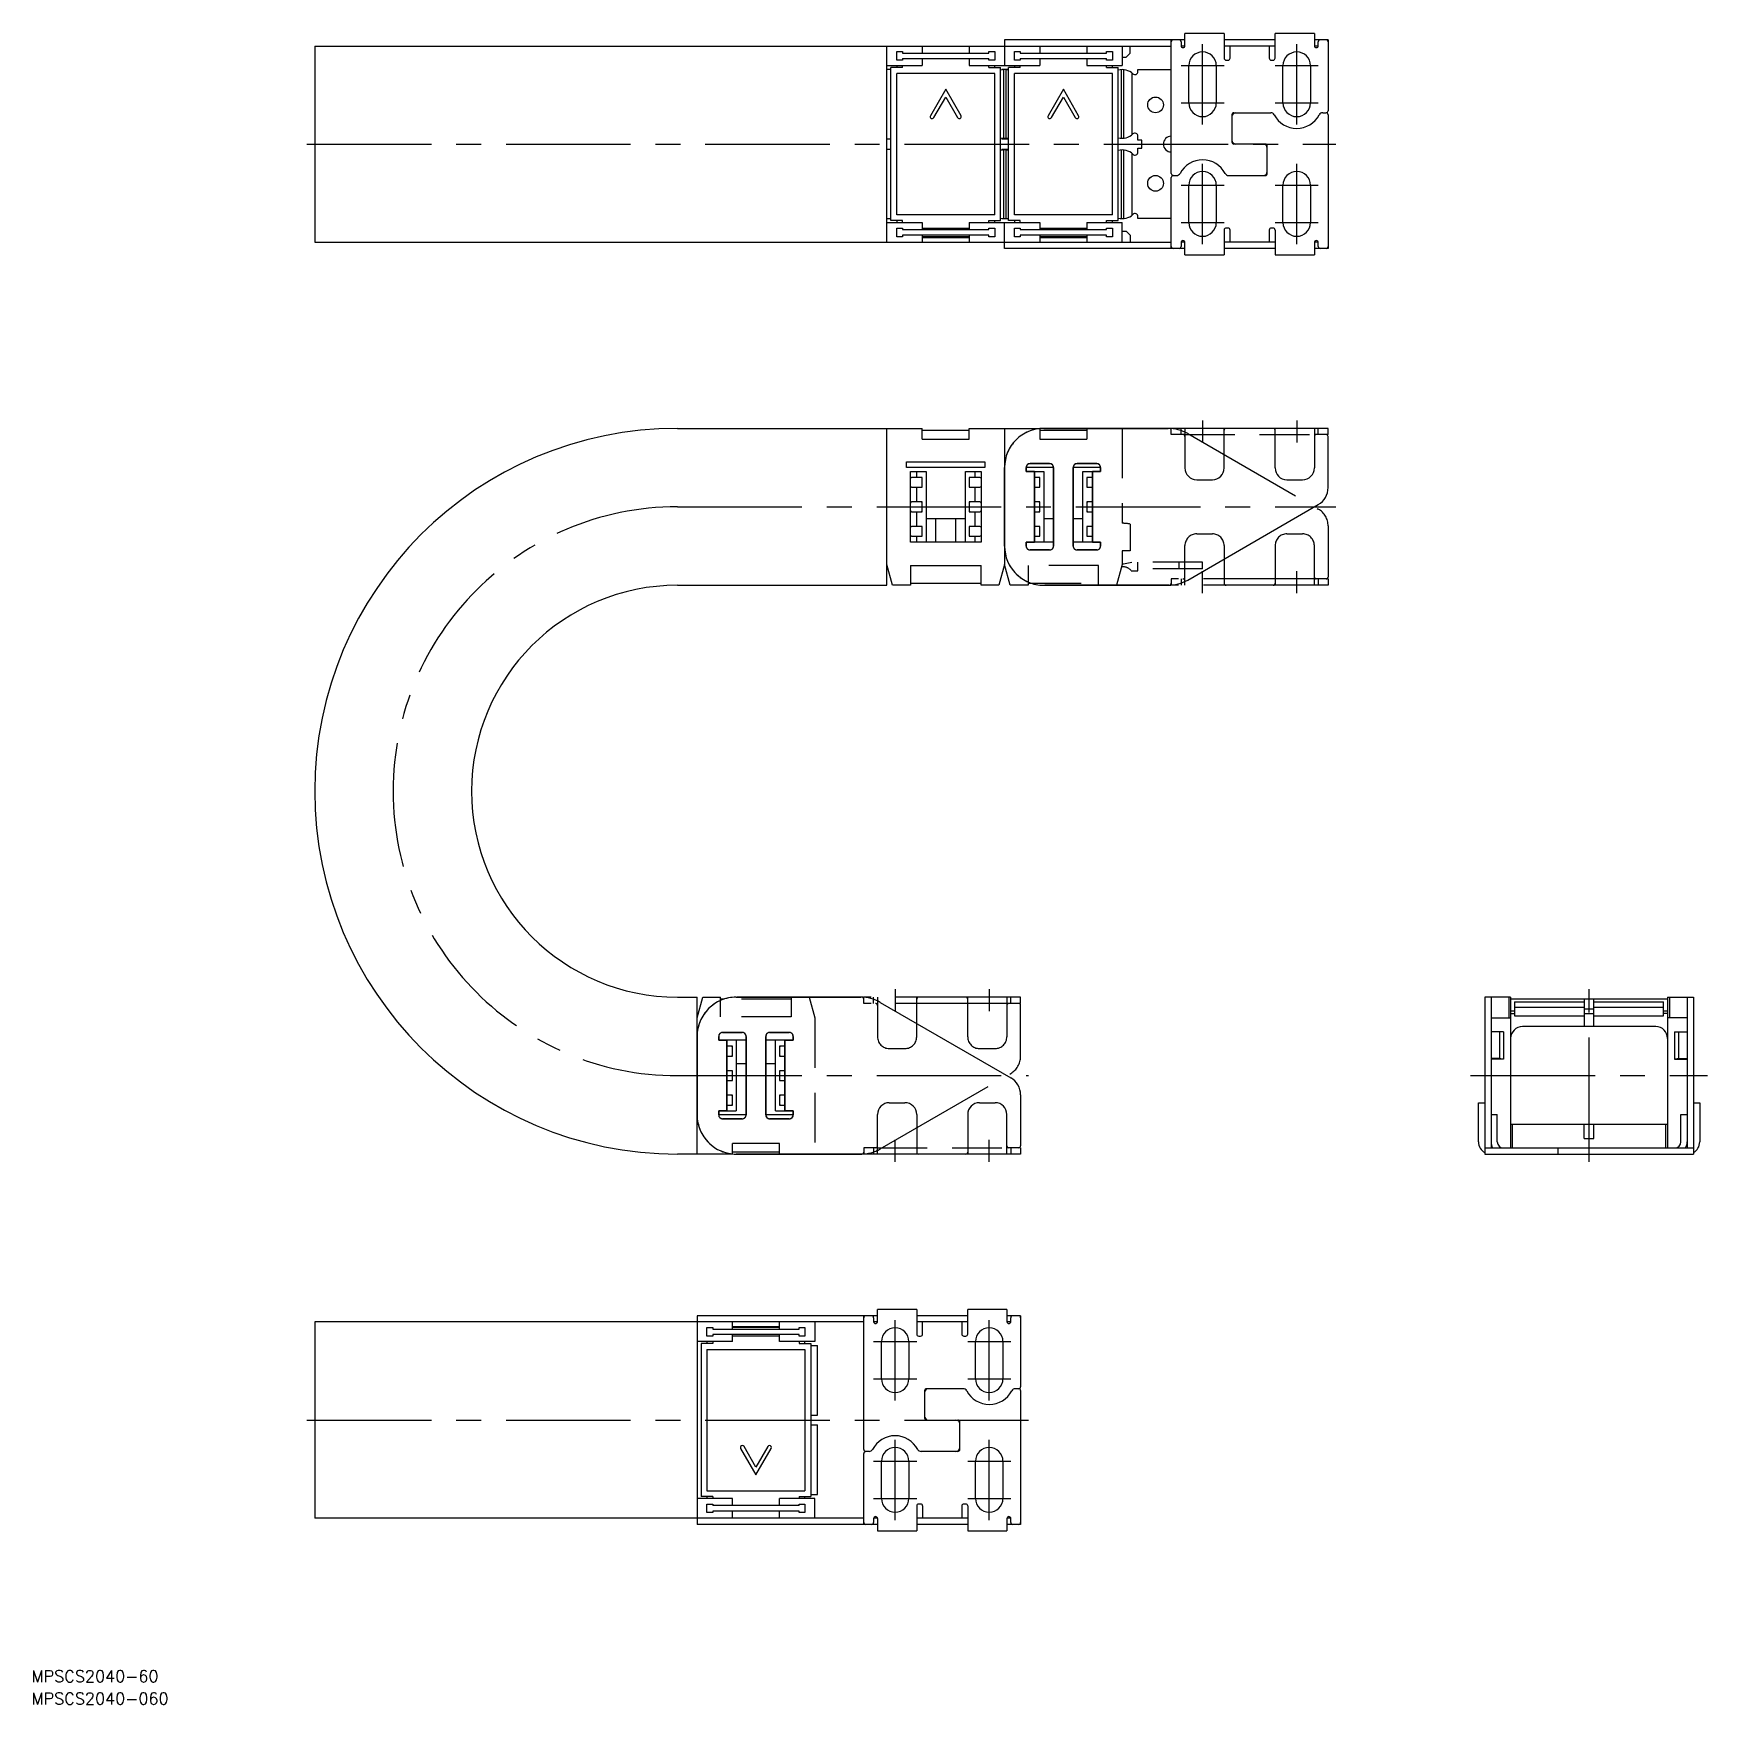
# Model space of a CAD drawing. Extents: x -72 to 355, y -48 to 378.
import ezdxf

# ---------------------------------------------------------------- set-up
doc = ezdxf.new("R2010")
doc.units = 0
for name, pattern in [('CENTER', [50.8, 31.75, -6.35, 6.35, -6.35]), ('DASHED', [19.05, 12.7, -6.35]), ('PHANTOM', [63.5, 31.75, -6.35, 6.35, -6.35, 6.35, -6.35])]:
    doc.linetypes.add(name, pattern=pattern)
doc.layers.get('0').update_dxf_attribs({"linetype": 'CONTINUOUS'})
doc.layers.add('CENTER', color=1, linetype='CENTER')
doc.styles.get("Standard").update_dxf_attribs({"font": 'txt.shx', "height": 3, "bigfont": 'bigfont.shx'})

msp = doc.modelspace()

# ---------------------------------------------------------------- linework, layer by layer
at = {"color": 7, "linetype": 'CONTINUOUS'}
for p, q in [((221.907972, 376.862595), (175.907972, 376.862595)), ((175.907972, 376.862595), (175.907972, 370.262595)), ((218.407972, 342.762595), (218.407972, 376.862595)), ((220.907972, 376.362595), (220.907972, 375.362595)), ((231.907972, 378.462595), (221.907972, 378.462595)), ((221.907972, 375.362595), (221.907972, 378.462595)), ((231.907972, 378.462595), (231.907972, 372.162595)), ((244.907972, 376.862595), (231.907972, 376.862595)), ((244.907972, 372.162595), (244.907972, 378.462595)), ((254.907972, 378.462595), (244.907972, 378.462595)), ((254.907972, 378.462595), (254.907972, 375.362595)), ((258.407972, 376.862595), (254.907972, 376.862595)), ((255.907972, 375.362595), (255.907972, 376.362595)), ((258.407972, 376.862595), (258.407972, 358.762595)), ((0, 375.262595), (0, 325.262595)), ((0, 375.262595), (218.407972, 375.262595)), ((145.907972, 325.262595), (145.907972, 375.262595)), ((148.407972, 373.862595), (149.907972, 373.862595)), ((148.407972, 371.662595), (148.407972, 373.862595)), ((149.907972, 371.662595), (148.407972, 371.662595)), ((149.907972, 373.862595), (149.907972, 373.462595)), ((149.907972, 373.462595), (171.907972, 373.462595)), ((149.907972, 372.062595), (149.907972, 371.662595)), ((149.907972, 372.062595), (171.907972, 372.062595)), ((154.907972, 375.262595), (154.907972, 373.462595)), ((154.907972, 372.062595), (154.907972, 370.262595)), ((166.907972, 375.262595), (166.907972, 373.462595)), ((166.907972, 372.062595), (166.907972, 370.262595)), ((171.907972, 373.862595), (173.407972, 373.862595)), ((171.907972, 373.462595), (171.907972, 373.862595)), ((171.907972, 371.662595), (171.907972, 372.062595)), ((173.407972, 371.662595), (171.907972, 371.662595)), ((173.407972, 373.862595), (173.407972, 371.662595)), ((178.407972, 371.662595), (178.407972, 373.862595)), ((178.407972, 373.862595), (179.907972, 373.862595)), ((179.907972, 371.662595), (178.407972, 371.662595)), ((179.907972, 373.862595), (179.907972, 373.462595)), ((179.907972, 373.462595), (201.907972, 373.462595)), ((179.907972, 372.062595), (179.907972, 371.662595)), ((179.907972, 372.062595), (201.907972, 372.062595)), ((184.907972, 375.262595), (184.907972, 373.462595)), ((184.907972, 372.062595), (184.907972, 370.262595)), ((196.907972, 375.262595), (196.907972, 373.462595)), ((196.907972, 372.062595), (196.907972, 370.262595)), ((201.907972, 373.862595), (203.407972, 373.862595)), ((201.907972, 373.462595), (201.907972, 373.862595)), ((201.907972, 371.662595), (201.907972, 372.062595)), ((203.407972, 371.662595), (201.907972, 371.662595)), ((203.407972, 373.862595), (203.407972, 371.662595)), ((205.907972, 375.262595), (205.907972, 370.262595)), ((205.907972, 372.462595), (206.907972, 372.462595)), ((206.907972, 372.462595), (207.907972, 373.462595)), ((207.907972, 373.462595), (207.907972, 375.262595)), ((221.89787, 375.262595), (220.918074, 375.262595)), ((244.907972, 375.262595), (231.907972, 375.262595)), ((232.407972, 371.662595), (232.907972, 371.662595)), ((233.407972, 372.162595), (233.407972, 375.262595)), ((243.407972, 375.262595), (243.407972, 372.162595)), ((243.907972, 371.662595), (244.407972, 371.662595)), ((255.89787, 375.262595), (254.918074, 375.262595)), ((145.907972, 370.262595), (154.907972, 370.262595)), ((146.907972, 369.262595), (145.907972, 369.262595)), ((146.907972, 330.762595), (146.907972, 369.762595)), ((149.907972, 369.762595), (146.907972, 369.762595)), ((148.407972, 370.262595), (148.407972, 369.762595)), ((173.407972, 368.262595), (148.407972, 368.262595)), ((148.407972, 332.262595), (148.407972, 368.262595)), ((149.907972, 369.762595), (149.907972, 370.262595)), ((166.907972, 370.262595), (184.907972, 370.262595)), ((171.907972, 369.762595), (171.907972, 370.262595)), ((171.907972, 369.762595), (174.907972, 369.762595)), ((173.407972, 369.762595), (173.407972, 370.262595)), ((173.407972, 332.262595), (173.407972, 368.262595)), ((174.907972, 330.762595), (174.907972, 369.762595)), ((175.207972, 369.262595), (175.207972, 369.200869)), ((176.907972, 369.262595), (175.207972, 369.262595)), ((175.607972, 369.251329), (175.607972, 351.773861)), ((176.207972, 369.251329), (176.207972, 351.773861)), ((176.907972, 330.762595), (176.907972, 369.762595)), ((179.907972, 369.762595), (176.907972, 369.762595)), ((178.407972, 370.262595), (178.407972, 369.762595)), ((203.407972, 368.262595), (178.407972, 368.262595)), ((178.407972, 332.262595), (178.407972, 368.262595)), ((179.907972, 369.762595), (179.907972, 370.262595)), ((196.907972, 370.262595), (205.907972, 370.262595)), ((201.907972, 369.762595), (201.907972, 370.262595)), ((201.907972, 369.762595), (204.907972, 369.762595)), ((203.407972, 369.762595), (203.407972, 370.262595)), ((203.407972, 332.262595), (203.407972, 368.262595)), ((204.907972, 330.762595), (204.907972, 369.762595)), ((205.607972, 369.251329), (205.607972, 351.773861)), ((206.207972, 369.251329), (206.207972, 351.773861)), ((208.407972, 368.385094), (208.407972, 352.640096)), ((209.907972, 369.262595), (218.407972, 369.262595)), ((209.907972, 368.726697), (209.907972, 369.262595)), ((222.907972, 360.762595), (222.907972, 370.262595)), ((229.907972, 370.262595), (229.907972, 360.762595)), ((246.907972, 360.762595), (246.907972, 370.262595)), ((253.907972, 370.262595), (253.907972, 360.762595)), ((160.907972, 364.262595), (157.010858, 357.512595)), ((164.805086, 357.512595), (160.907972, 364.262595)), ((190.907972, 364.262595), (187.010858, 357.512595)), ((194.805086, 357.512595), (190.907972, 364.262595)), ((157.876883, 357.012595), (160.907972, 362.262595)), ((160.907972, 362.262595), (163.939061, 357.012595)), ((187.876883, 357.012595), (190.907972, 362.262595)), ((190.907972, 362.262595), (193.939061, 357.012595)), ((233.907972, 357.762595), (233.907972, 350.762595)), ((234.407972, 358.262595), (243.774722, 358.262595)), ((257.041222, 358.262595), (257.907972, 358.262595)), ((258.407972, 357.762595), (258.407972, 323.662595)), ((146.907972, 351.512595), (145.907972, 351.512595)), ((175.207972, 351.824321), (175.207972, 351.512595)), ((176.907972, 351.512595), (175.207972, 351.512595)), ((209.907972, 351.262595), (209.907972, 352.298493)), ((210.907972, 351.262595), (209.907972, 351.262595)), ((210.907972, 349.262595), (210.907972, 351.262595)), ((242.407972, 350.262595), (234.407972, 350.262595)), ((145.907972, 349.012595), (146.907972, 349.012595)), ((175.207972, 349.012595), (176.907972, 349.012595)), ((175.207972, 349.012595), (175.207972, 348.700869)), ((175.607972, 348.751329), (175.607972, 331.273861)), ((176.207972, 348.751329), (176.207972, 331.273861)), ((205.607972, 348.751329), (205.607972, 331.273861)), ((206.207972, 348.751329), (206.207972, 331.273861)), ((208.407972, 347.885094), (208.407972, 332.140096)), ((209.907972, 348.226697), (209.907972, 349.262595)), ((209.907972, 349.262595), (210.907972, 349.262595)), ((242.907972, 342.762595), (242.907972, 349.762595)), ((218.407972, 323.662595), (218.407972, 341.762595)), ((218.907972, 342.262595), (219.774722, 342.262595)), ((233.041222, 342.262595), (242.407972, 342.262595)), ((222.907972, 330.262595), (222.907972, 339.762595)), ((229.907972, 339.762595), (229.907972, 330.262595)), ((246.907972, 330.262595), (246.907972, 339.762595)), ((253.907972, 339.762595), (253.907972, 330.262595)), ((145.907972, 331.262595), (146.907972, 331.262595)), ((145.907972, 330.262595), (154.907972, 330.262595)), ((149.907972, 330.762595), (146.907972, 330.762595)), ((173.407972, 332.262595), (148.407972, 332.262595)), ((148.407972, 330.762595), (148.407972, 330.262595)), ((148.407972, 326.662595), (148.407972, 328.862595)), ((148.407972, 328.862595), (149.907972, 328.862595)), ((149.907972, 330.262595), (149.907972, 330.762595)), ((149.907972, 328.862595), (149.907972, 328.462595)), ((154.907972, 330.262595), (154.907972, 328.462595)), ((154.907972, 328.862595), (166.907972, 328.862595)), ((166.907972, 330.262595), (166.907972, 328.462595)), ((166.907972, 330.262595), (184.907972, 330.262595)), ((171.907972, 330.762595), (174.907972, 330.762595)), ((171.907972, 330.262595), (171.907972, 330.762595)), ((171.907972, 328.462595), (171.907972, 328.862595)), ((171.907972, 328.862595), (173.407972, 328.862595)), ((173.407972, 330.262595), (173.407972, 330.762595)), ((173.407972, 328.862595), (173.407972, 326.662595)), ((175.207972, 331.324321), (175.207972, 331.262595)), ((175.207972, 331.262595), (176.907972, 331.262595)), ((175.907972, 323.662595), (175.907972, 330.262595)), ((179.907972, 330.762595), (176.907972, 330.762595)), ((203.407972, 332.262595), (178.407972, 332.262595)), ((178.407972, 330.762595), (178.407972, 330.262595)), ((178.407972, 326.662595), (178.407972, 328.862595)), ((178.407972, 328.862595), (179.907972, 328.862595)), ((179.907972, 330.262595), (179.907972, 330.762595)), ((179.907972, 328.862595), (179.907972, 328.462595)), ((184.907972, 330.262595), (184.907972, 328.462595)), ((184.907972, 328.862595), (196.907972, 328.862595)), ((196.907972, 330.262595), (196.907972, 328.462595)), ((196.907972, 330.262595), (205.907972, 330.262595)), ((201.907972, 330.762595), (204.907972, 330.762595)), ((201.907972, 330.262595), (201.907972, 330.762595)), ((201.907972, 328.862595), (203.407972, 328.862595)), ((201.907972, 328.462595), (201.907972, 328.862595)), ((203.407972, 330.262595), (203.407972, 330.762595)), ((203.407972, 328.862595), (203.407972, 326.662595)), ((205.907972, 325.262595), (205.907972, 330.262595)), ((209.907972, 331.262595), (209.907972, 331.798493)), ((218.407972, 331.262595), (209.907972, 331.262595)), ((232.907972, 328.862595), (232.407972, 328.862595)), ((244.407972, 328.862595), (243.907972, 328.862595)), ((0, 325.262595), (218.407972, 325.262595)), ((149.907972, 326.662595), (148.407972, 326.662595)), ((149.907972, 328.462595), (171.907972, 328.462595)), ((171.907972, 327.062595), (149.907972, 327.062595)), ((149.907972, 327.062595), (149.907972, 326.662595)), ((154.907972, 327.062595), (154.907972, 325.262595)), ((154.907972, 326.675026), (166.907972, 326.675026)), ((154.907972, 326.489375), (166.907972, 326.489375)), ((166.907972, 327.062595), (166.907972, 325.262595)), ((171.907972, 326.662595), (171.907972, 327.062595)), ((173.407972, 326.662595), (171.907972, 326.662595)), ((179.907972, 326.662595), (178.407972, 326.662595)), ((179.907972, 328.462595), (201.907972, 328.462595)), ((201.907972, 327.062595), (179.907972, 327.062595)), ((179.907972, 327.062595), (179.907972, 326.662595)), ((184.907972, 327.062595), (184.907972, 325.262595)), ((184.907972, 326.675026), (196.907972, 326.675026)), ((184.907972, 326.489375), (196.907972, 326.489375)), ((196.907972, 327.062595), (196.907972, 325.262595)), ((201.907972, 326.662595), (201.907972, 327.062595)), ((203.407972, 326.662595), (201.907972, 326.662595)), ((205.907972, 328.062595), (206.907972, 328.062595)), ((207.907972, 327.062595), (206.907972, 328.062595)), ((207.907972, 327.062595), (207.907972, 325.262595)), ((220.907972, 325.162595), (220.907972, 324.162595)), ((221.89787, 325.262595), (220.918074, 325.262595)), ((221.907972, 322.062595), (221.907972, 325.162595)), ((231.907972, 328.362595), (231.907972, 322.062595)), ((244.907972, 325.262595), (231.907972, 325.262595)), ((233.407972, 325.262595), (233.407972, 328.362595)), ((243.407972, 328.362595), (243.407972, 325.262595)), ((244.907972, 328.362595), (244.907972, 322.062595)), ((254.907972, 325.162595), (254.907972, 322.062595)), ((255.89787, 325.262595), (254.918074, 325.262595)), ((255.907972, 324.162595), (255.907972, 325.162595)), ((221.907972, 323.662595), (175.907972, 323.662595)), ((221.907972, 322.062595), (231.907972, 322.062595)), ((244.907972, 323.662595), (231.907972, 323.662595)), ((244.907972, 322.062595), (254.907972, 322.062595)), ((258.407972, 323.662595), (254.907972, 323.662595)), ((92.5, 277.803264), (154.907972, 277.803264)), ((145.907972, 237.803264), (145.907972, 277.803264)), ((154.907972, 275.08346), (154.907972, 277.803264)), ((166.907972, 277.803264), (184.907972, 277.803264)), ((166.907972, 275.08346), (166.907972, 277.803264)), ((175.907972, 277.803264), (175.907972, 243.103264)), ((184.907972, 277.803264), (184.907972, 277.753138)), ((217.907972, 277.803264), (185.907972, 277.803264)), ((258.407972, 277.803264), (218.407972, 277.803264)), ((218.407972, 276.203264), (218.407972, 277.803264)), ((220.907972, 276.203264), (220.907972, 277.803264)), ((221.907972, 277.803264), (221.907972, 267.703264)), ((231.907972, 267.703264), (231.907972, 277.803264)), ((244.907972, 267.703264), (244.907972, 277.803264)), ((254.907972, 277.803264), (254.907972, 267.703264)), ((255.907972, 276.203264), (255.907972, 277.803264)), ((258.407972, 276.203264), (258.407972, 277.803264)), ((154.907972, 277.303264), (166.907972, 277.303264)), ((154.907972, 275.08346), (166.907972, 275.08346)), ((221.907972, 276.203264), (218.407972, 276.203264)), ((258.407972, 276.203264), (254.907972, 276.203264)), ((258.407972, 262.690015), (258.407972, 275.703264)), ((150.907972, 269.303264), (170.907972, 269.303264)), ((150.907972, 267.803264), (150.907972, 269.303264)), ((170.907972, 269.303264), (170.907972, 267.803264)), ((170.907972, 267.803264), (150.907972, 267.803264)), ((151.907972, 248.803264), (151.907972, 266.803264)), ((151.907972, 266.803264), (155.907972, 266.803264)), ((154.907972, 265.303264), (152.207972, 265.303264)), ((153.507972, 265.303264), (153.507972, 266.803264)), ((154.907972, 262.803264), (154.907972, 265.303264)), ((155.907972, 266.803264), (155.907972, 248.803264)), ((165.907972, 248.803264), (165.907972, 266.803264)), ((165.907972, 266.803264), (169.907972, 266.803264)), ((166.907972, 265.303264), (166.907972, 262.803264)), ((169.607972, 265.303264), (166.907972, 265.303264)), ((168.307972, 266.803264), (168.307972, 265.303264)), ((169.907972, 266.803264), (169.907972, 248.803264)), ((188.407972, 267.803264), (181.407972, 267.803264)), ((181.407972, 267.803264), (181.407972, 266.803264)), ((181.407972, 266.803264), (185.907972, 266.803264)), ((187.407972, 268.803264), (182.407972, 268.803264)), ((183.507972, 248.803264), (183.507972, 266.803264)), ((184.907972, 265.303264), (183.507972, 265.303264)), ((184.907972, 262.803264), (184.907972, 265.303264)), ((185.907972, 266.803264), (185.907972, 248.803264)), ((188.407972, 247.803264), (188.407972, 267.803264)), ((193.407972, 267.803264), (193.407972, 247.803264)), ((200.407972, 267.803264), (193.407972, 267.803264)), ((199.407972, 268.803264), (194.407972, 268.803264)), ((195.907972, 248.803264), (195.907972, 266.803264)), ((195.907972, 266.803264), (200.407972, 266.803264)), ((196.907972, 265.303264), (196.907972, 262.803264)), ((198.307972, 265.303264), (196.907972, 265.303264)), ((198.307972, 248.803264), (198.307972, 266.803264)), ((200.407972, 266.803264), (200.407972, 267.803264)), ((224.907972, 264.703264), (228.907972, 264.703264)), ((247.907972, 264.703264), (251.907972, 264.703264)), ((152.207972, 262.803264), (154.907972, 262.803264)), ((153.507972, 259.053264), (153.507972, 262.803264)), ((166.907972, 262.803264), (169.607972, 262.803264)), ((168.307972, 262.803264), (168.307972, 259.053264)), ((183.507972, 262.803264), (184.907972, 262.803264)), ((196.907972, 262.803264), (198.307972, 262.803264)), ((154.907972, 259.053264), (152.207972, 259.053264)), ((152.207972, 256.553264), (154.907972, 256.553264)), ((153.507972, 252.803264), (153.507972, 256.553264)), ((154.907972, 256.553264), (154.907972, 259.053264)), ((169.607972, 259.053264), (166.907972, 259.053264)), ((166.907972, 259.053264), (166.907972, 256.553264)), ((166.907972, 256.553264), (169.607972, 256.553264)), ((168.307972, 256.553264), (168.307972, 252.803264)), ((184.907972, 259.053264), (183.507972, 259.053264)), ((183.507972, 256.553264), (184.907972, 256.553264)), ((184.907972, 256.553264), (184.907972, 259.053264)), ((196.907972, 259.053264), (196.907972, 256.553264)), ((198.307972, 259.053264), (196.907972, 259.053264)), ((196.907972, 256.553264), (198.307972, 256.553264)), ((222.623362, 239.14301), (255.907972, 258.359888)), ((154.907972, 252.803264), (152.207972, 252.803264)), ((154.907972, 250.303264), (154.907972, 252.803264)), ((155.907972, 254.803264), (165.907972, 254.803264)), ((158.407972, 248.803264), (158.407972, 254.803264)), ((163.407972, 254.803264), (163.407972, 248.803264)), ((169.607972, 252.803264), (166.907972, 252.803264)), ((166.907972, 252.803264), (166.907972, 250.303264)), ((184.907972, 252.803264), (183.507972, 252.803264)), ((184.907972, 250.303264), (184.907972, 252.803264)), ((185.907972, 254.803264), (188.407972, 254.803264)), ((193.407972, 254.803264), (195.907972, 254.803264)), ((198.307972, 252.803264), (196.907972, 252.803264)), ((196.907972, 252.803264), (196.907972, 250.303264)), ((169.907972, 248.803264), (151.907972, 248.803264)), ((152.207972, 250.303264), (154.907972, 250.303264)), ((153.507972, 248.803264), (153.507972, 250.303264)), ((166.907972, 250.303264), (169.607972, 250.303264)), ((168.307972, 250.303264), (168.307972, 248.803264)), ((181.407972, 248.803264), (181.407972, 247.803264)), ((188.407972, 248.803264), (181.407972, 248.803264)), ((183.507972, 250.303264), (184.907972, 250.303264)), ((200.407972, 248.803264), (193.407972, 248.803264)), ((196.907972, 250.303264), (198.307972, 250.303264)), ((200.407972, 247.803264), (200.407972, 248.803264)), ((182.407972, 246.803264), (187.407972, 246.803264)), ((194.407972, 246.803264), (199.407972, 246.803264)), ((147.338022, 237.803264), (145.907972, 243.103264)), ((151.907972, 242.803264), (169.907972, 242.803264)), ((151.907972, 242.803264), (151.907972, 237.803264)), ((169.907972, 237.803264), (169.907972, 242.803264)), ((175.907972, 243.103264), (174.477922, 237.803264)), ((177.338022, 237.803264), (175.907972, 243.103264)), ((92.5, 237.803264), (145.907972, 237.803264)), ((151.907972, 237.803264), (147.338022, 237.803264)), ((151.907972, 238.303264), (169.907972, 238.303264)), ((174.477922, 237.803264), (169.907972, 237.803264)), ((181.907972, 237.803264), (177.338022, 237.803264)), ((181.907972, 238.638113), (181.907972, 237.803264)), ((181.907972, 238.303264), (182.785473, 238.303264)), ((185.907972, 237.803264), (217.623362, 237.803264)), ((92.5, 132.803264), (97.507972, 132.803264)), ((97.507972, 92.803264), (97.507972, 132.803264)), ((97.507972, 127.503264), (98.938022, 132.803264)), ((98.938022, 132.803264), (103.507972, 132.803264)), ((107.507972, 132.803264), (139.223362, 132.803264)), ((304.970286, 132.803264), (298.370286, 132.803264)), ((298.370286, 132.803264), (298.370286, 92.803264)), ((299.970286, 132.803264), (299.970286, 94.403264)), ((304.470286, 132.803264), (304.470286, 127.503264)), ((304.970286, 132.803264), (304.970286, 94.403264)), ((344.970286, 132.803264), (344.970286, 94.403264)), ((344.970286, 132.803264), (351.570286, 132.803264)), ((345.470286, 132.803264), (345.470286, 127.503264)), ((349.970286, 132.803264), (349.970286, 94.403264)), ((351.570286, 132.803264), (351.570286, 92.803264)), ((104.385473, 132.303264), (103.507972, 132.303264)), ((144.223362, 131.463518), (177.507972, 112.24664)), ((344.970286, 132.303264), (304.970286, 132.303264)), ((305.970286, 129.203264), (304.970286, 129.203264)), ((304.970286, 128.603264), (305.970286, 128.603264)), ((305.970286, 131.603264), (323.720286, 131.603264)), ((305.970286, 131.603264), (305.970286, 128.003264)), ((305.970286, 130.294135), (323.720286, 130.294135)), ((323.720286, 132.303264), (323.720286, 125.303264)), ((323.720286, 129.803264), (326.220286, 129.803264)), ((323.720286, 128.603264), (326.220286, 128.603264)), ((326.220286, 125.303264), (326.220286, 132.303264)), ((326.220286, 131.603264), (343.970286, 131.603264)), ((326.220286, 130.294135), (343.970286, 130.294135)), ((343.970286, 128.003264), (343.970286, 131.603264)), ((344.970286, 129.203264), (343.970286, 129.203264)), ((344.970286, 128.603264), (343.970286, 128.603264)), ((104.007972, 123.803264), (109.007972, 123.803264)), ((116.007972, 123.803264), (121.007972, 123.803264)), ((299.970286, 127.503264), (304.970286, 127.503264)), ((303.170286, 124.003264), (299.970286, 124.003264)), ((302.170286, 117.1955), (302.170286, 124.003264)), ((303.170286, 124.003264), (303.170286, 117.003264)), ((305.970286, 128.003264), (323.720286, 128.003264)), ((341.970286, 125.303264), (307.970286, 125.303264)), ((326.220286, 128.003264), (343.970286, 128.003264)), ((349.970286, 127.503264), (344.970286, 127.503264)), ((346.770286, 124.003264), (349.970286, 124.003264)), ((346.770286, 124.003264), (346.770286, 117.003264)), ((347.770286, 124.003264), (347.770286, 117.1955)), ((97.507972, 102.803264), (97.507972, 122.803264)), ((103.007972, 121.803264), (103.007972, 122.803264)), ((110.007972, 121.803264), (103.007972, 121.803264)), ((105.107972, 121.803264), (105.107972, 103.803264)), ((106.507972, 120.303264), (105.107972, 120.303264)), ((106.507972, 117.803264), (106.507972, 120.303264)), ((107.507972, 121.803264), (107.507972, 103.803264)), ((110.007972, 122.803264), (110.007972, 102.803264)), ((115.007972, 102.803264), (115.007972, 122.803264)), ((122.007972, 121.803264), (115.007972, 121.803264)), ((117.507972, 103.803264), (117.507972, 121.803264)), ((119.907972, 120.303264), (118.507972, 120.303264)), ((118.507972, 120.303264), (118.507972, 117.803264)), ((119.907972, 121.803264), (119.907972, 103.803264)), ((122.007972, 122.803264), (122.007972, 121.803264)), ((105.107972, 117.803264), (106.507972, 117.803264)), ((110.007972, 115.803264), (107.507972, 115.803264)), ((117.507972, 115.803264), (115.007972, 115.803264)), ((118.507972, 117.803264), (119.907972, 117.803264)), ((302.170286, 117.1955), (299.970286, 117.1955)), ((303.170286, 117.003264), (299.970286, 117.003264)), ((346.770286, 117.003264), (349.970286, 117.003264)), ((347.770286, 117.1955), (349.970286, 117.1955)), ((106.507972, 114.053264), (105.107972, 114.053264)), ((105.107972, 111.553264), (106.507972, 111.553264)), ((106.507972, 111.553264), (106.507972, 114.053264)), ((118.507972, 114.053264), (118.507972, 111.553264)), ((119.907972, 114.053264), (118.507972, 114.053264)), ((118.507972, 111.553264), (119.907972, 111.553264)), ((106.507972, 107.803264), (105.107972, 107.803264)), ((106.507972, 105.303264), (106.507972, 107.803264)), ((118.507972, 107.803264), (118.507972, 105.303264)), ((119.907972, 107.803264), (118.507972, 107.803264)), ((180.007972, 107.916513), (180.007972, 94.903264)), ((103.007972, 103.803264), (107.507972, 103.803264)), ((103.007972, 102.803264), (103.007972, 103.803264)), ((110.007972, 102.803264), (103.007972, 102.803264)), ((105.107972, 105.303264), (106.507972, 105.303264)), ((122.007972, 102.803264), (115.007972, 102.803264)), ((117.507972, 103.803264), (122.007972, 103.803264)), ((118.507972, 105.303264), (119.907972, 105.303264)), ((122.007972, 103.803264), (122.007972, 102.803264)), ((143.507972, 92.803264), (143.507972, 102.903264)), ((146.507972, 105.903264), (150.507972, 105.903264)), ((153.507972, 102.903264), (153.507972, 92.803264)), ((166.507972, 102.903264), (166.507972, 92.803264)), ((169.507972, 105.903264), (173.507972, 105.903264)), ((176.507972, 92.803264), (176.507972, 102.903264)), ((296.770286, 105.903264), (298.370286, 105.903264)), ((296.770286, 95.903264), (296.770286, 105.903264)), ((299.970286, 102.903264), (301.570286, 102.903264)), ((301.570286, 95.903264), (301.570286, 102.903264)), ((348.370286, 102.903264), (349.970286, 102.903264)), ((348.370286, 95.903264), (348.370286, 102.903264)), ((351.570286, 105.903264), (353.170286, 105.903264)), ((353.170286, 105.903264), (353.170286, 95.903264)), ((109.007972, 101.803264), (104.007972, 101.803264)), ((121.007972, 101.803264), (116.007972, 101.803264)), ((344.970286, 100.303264), (304.970286, 100.303264)), ((305.470286, 94.403264), (305.470286, 100.303264)), ((323.720286, 96.803264), (323.720286, 100.303264)), ((326.220286, 96.803264), (326.220286, 100.303264)), ((344.470286, 100.303264), (344.470286, 94.403264)), ((143.507972, 94.403264), (140.007972, 94.403264)), ((140.007972, 94.403264), (140.007972, 92.803264)), ((142.507972, 94.403264), (142.507972, 92.803264)), ((180.007972, 94.403264), (176.507972, 94.403264)), ((177.507972, 94.403264), (177.507972, 92.803264)), ((180.007972, 94.403264), (180.007972, 92.803264)), ((298.370286, 94.403264), (351.570286, 94.403264)), ((316.970286, 94.403264), (316.970286, 92.803264)), ((323.720286, 96.803264), (326.220286, 96.803264)), ((106.507972, 92.803264), (92.5, 92.803264)), ((106.507972, 92.803264), (106.507972, 92.85339)), ((139.507972, 92.803264), (107.507972, 92.803264)), ((180.007972, 92.803264), (140.007972, 92.803264)), ((298.370286, 92.803264), (351.570286, 92.803264)), ((97.507972, 51.6), (97.507972, -1.6)), ((143.507972, 51.6), (97.507972, 51.6)), ((140.007972, 17.5), (140.007972, 51.6)), ((153.507972, 53.2), (143.507972, 53.2)), ((143.507972, 50.1), (143.507972, 53.2)), ((153.507972, 53.2), (153.507972, 46.9)), ((166.507972, 51.6), (153.507972, 51.6)), ((176.507972, 53.2), (166.507972, 53.2)), ((166.507972, 46.9), (166.507972, 53.2)), ((176.507972, 53.2), (176.507972, 50.1)), ((180.007972, 51.6), (176.507972, 51.6)), ((180.007972, 51.6), (180.007972, 33.5)), ((0, 50), (0, 0)), ((140.007972, 50), (0, 50)), ((100.007972, 46.4), (100.007972, 48.6)), ((100.007972, 48.6), (101.507972, 48.6)), ((101.507972, 48.6), (101.507972, 48.2)), ((101.507972, 48.2), (123.507972, 48.2)), ((106.507972, 48.2), (106.507972, 50)), ((118.507972, 48.77322), (106.507972, 48.77322)), ((118.507972, 48.587569), (106.507972, 48.587569)), ((118.507972, 48.2), (118.507972, 50)), ((123.507972, 48.6), (125.007972, 48.6)), ((123.507972, 48.2), (123.507972, 48.6)), ((125.007972, 48.6), (125.007972, 46.4)), ((127.507972, 50), (127.507972, 45)), ((142.507972, 51.1), (142.507972, 50.1)), ((143.49787, 50), (142.518074, 50)), ((166.507972, 50), (153.507972, 50)), ((155.007972, 46.9), (155.007972, 50)), ((165.007972, 50), (165.007972, 46.9)), ((177.49787, 50), (176.518074, 50)), ((177.507972, 50.1), (177.507972, 51.1)), ((106.507972, 45), (97.507972, 45)), ((98.507972, 44.5), (98.507972, 5.5)), ((101.507972, 44.5), (98.507972, 44.5)), ((101.507972, 46.4), (100.007972, 46.4)), ((100.007972, 45), (100.007972, 44.5)), ((100.007972, 43), (100.007972, 7)), ((100.007972, 43), (125.007972, 43)), ((101.507972, 46.8), (101.507972, 46.4)), ((123.507972, 46.8), (101.507972, 46.8)), ((101.507972, 45), (101.507972, 44.5)), ((106.507972, 45), (106.507972, 46.8)), ((118.507972, 46.4), (106.507972, 46.4)), ((118.507972, 45), (118.507972, 46.8)), ((127.507972, 45), (118.507972, 45)), ((123.507972, 46.4), (123.507972, 46.8)), ((125.007972, 46.4), (123.507972, 46.4)), ((123.507972, 45), (123.507972, 44.5)), ((123.507972, 44.5), (126.507972, 44.5)), ((125.007972, 44.5), (125.007972, 45)), ((125.007972, 43), (125.007972, 7)), ((126.507972, 44.5), (126.507972, 5.5)), ((126.507972, 44), (128.207972, 44)), ((128.207972, 26.25), (128.207972, 44)), ((144.507972, 35.5), (144.507972, 45)), ((151.507972, 45), (151.507972, 35.5)), ((154.007972, 46.4), (154.507972, 46.4)), ((165.507972, 46.4), (166.007972, 46.4)), ((168.507972, 35.5), (168.507972, 45)), ((175.507972, 45), (175.507972, 35.5)), ((155.507972, 32.5), (155.507972, 25.5)), ((165.374722, 33), (156.007972, 33)), ((179.507972, 33), (178.641222, 33)), ((180.007972, 32.5), (180.007972, -1.6)), ((126.507972, 26.25), (128.207972, 26.25)), ((126.507972, 23.75), (128.207972, 23.75)), ((128.207972, 6), (128.207972, 23.75)), ((156.007972, 25), (164.007972, 25)), ((164.507972, 17.5), (164.507972, 24.5)), ((108.610858, 17.75), (112.507972, 11)), ((112.507972, 13), (109.476883, 18.25)), ((115.539061, 18.25), (112.507972, 13)), ((112.507972, 11), (116.405086, 17.75)), ((140.007972, -1.6), (140.007972, 16.5)), ((141.374722, 17), (140.507972, 17)), ((144.507972, 5), (144.507972, 14.5)), ((151.507972, 14.5), (151.507972, 5)), ((164.007972, 17), (154.641222, 17)), ((168.507972, 5), (168.507972, 14.5)), ((175.507972, 14.5), (175.507972, 5)), ((106.507972, 5), (97.507972, 5)), ((101.507972, 5.5), (98.507972, 5.5)), ((100.007972, 7), (125.007972, 7)), ((100.007972, 5.5), (100.007972, 5)), ((101.507972, 5.5), (101.507972, 5)), ((106.507972, 3.2), (106.507972, 5)), ((118.507972, 3.2), (118.507972, 5)), ((127.507972, 5), (118.507972, 5)), ((123.507972, 5.5), (126.507972, 5.5)), ((123.507972, 5.5), (123.507972, 5)), ((125.007972, 5), (125.007972, 5.5)), ((126.507972, 6), (128.207972, 6)), ((127.507972, 0), (127.507972, 5)), ((140.007972, 0), (0, 0)), ((100.007972, 3.6), (101.507972, 3.6)), ((100.007972, 1.4), (100.007972, 3.6)), ((101.507972, 1.4), (100.007972, 1.4)), ((101.507972, 3.6), (101.507972, 3.2)), ((123.507972, 3.2), (101.507972, 3.2)), ((101.507972, 1.8), (101.507972, 1.4)), ((123.507972, 1.8), (101.507972, 1.8)), ((106.507972, 0), (106.507972, 1.8)), ((118.507972, 0), (118.507972, 1.8)), ((123.507972, 3.6), (125.007972, 3.6)), ((123.507972, 3.2), (123.507972, 3.6)), ((123.507972, 1.4), (123.507972, 1.8)), ((125.007972, 1.4), (123.507972, 1.4)), ((125.007972, 3.6), (125.007972, 1.4)), ((143.49787, 0), (142.518074, 0)), ((153.507972, 3.1), (153.507972, -3.2)), ((166.507972, 0), (153.507972, 0)), ((154.507972, 3.6), (154.007972, 3.6)), ((155.007972, 3.1), (155.007972, 0)), ((165.007972, 3.1), (165.007972, 0)), ((166.007972, 3.6), (165.507972, 3.6)), ((166.507972, 3.1), (166.507972, -3.2)), ((177.49787, 0), (176.518074, 0)), ((143.507972, -1.6), (97.507972, -1.6)), ((142.507972, -0.1), (142.507972, -1.1)), ((143.507972, -0.1), (143.507972, -3.2)), ((143.507972, -3.2), (153.507972, -3.2)), ((166.507972, -1.6), (153.507972, -1.6)), ((166.507972, -3.2), (176.507972, -3.2)), ((176.507972, -0.1), (176.507972, -3.2)), ((180.007972, -1.6), (176.507972, -1.6)), ((177.507972, -1.1), (177.507972, -0.1))]:
    msp.add_line(p, q, dxfattribs=at)
at = {"color": 3, "linetype": 'DASHED'}
for p, q in [((184.907972, 277.753138), (184.907972, 275.08346)), ((196.907972, 277.803264), (196.907972, 275.08346)), ((205.907972, 277.803264), (205.907972, 253.603264)), ((184.907972, 277.303264), (196.907972, 277.303264)), ((184.907972, 275.08346), (196.907972, 275.08346)), ((221.907972, 276.203264), (254.907972, 276.203264)), ((207.907972, 253.411028), (207.907972, 246.603264)), ((207.907972, 246.603264), (205.907972, 246.603264)), ((205.907972, 246.603264), (205.907972, 243.103264)), ((206.207972, 243.303264), (208.407972, 243.703264)), ((226.407972, 243.703264), (208.407972, 243.703264)), ((209.907972, 241.503264), (209.907972, 243.703264)), ((220.407972, 242.003264), (220.407972, 243.703264)), ((226.407972, 242.003264), (226.407972, 243.703264)), ((199.907972, 242.803264), (181.907972, 242.803264)), ((181.907972, 242.803264), (181.907972, 238.638113)), ((199.907972, 237.803264), (199.907972, 242.803264)), ((205.907972, 243.103264), (204.477922, 237.803264)), ((206.207972, 242.503264), (205.74608, 242.503264)), ((205.907972, 243.303264), (206.207972, 243.303264)), ((208.207972, 241.503264), (209.907972, 241.503264)), ((226.407972, 242.003264), (209.907972, 242.003264)), ((182.785473, 238.303264), (199.907972, 238.303264)), ((103.507972, 127.803264), (103.507972, 132.803264)), ((121.507972, 132.803264), (121.507972, 127.803264)), ((126.077922, 132.803264), (127.507972, 127.503264)), ((121.507972, 132.303264), (104.385473, 132.303264)), ((121.507972, 127.803264), (103.507972, 127.803264)), ((127.507972, 127.503264), (127.507972, 92.803264)), ((118.507972, 95.523068), (106.507972, 95.523068)), ((106.507972, 92.85339), (106.507972, 95.523068)), ((118.507972, 92.803264), (118.507972, 95.523068)), ((143.507972, 94.403264), (176.507972, 94.403264)), ((118.507972, 93.303264), (106.507972, 93.303264))]:
    msp.add_line(p, q, dxfattribs=at)
at = {"color": 3, "linetype": 'PHANTOM'}
for p, q in [((185.907972, 277.803264), (217.623362, 277.803264)), ((222.623362, 276.463518), (255.907972, 257.24664)), ((175.907972, 247.803264), (175.907972, 267.803264)), ((181.407972, 266.803264), (181.407972, 267.803264)), ((183.507972, 266.803264), (181.407972, 266.803264)), ((182.407972, 268.803264), (187.407972, 268.803264)), ((183.507972, 266.803264), (183.507972, 248.803264)), ((188.407972, 267.803264), (188.407972, 247.803264)), ((193.407972, 247.803264), (193.407972, 267.803264)), ((194.407972, 268.803264), (199.407972, 268.803264)), ((198.307972, 266.803264), (198.307972, 248.803264)), ((200.407972, 266.803264), (198.307972, 266.803264)), ((200.407972, 267.803264), (200.407972, 266.803264)), ((258.407972, 252.916513), (258.407972, 239.903264)), ((181.407972, 247.803264), (181.407972, 248.803264)), ((181.407972, 248.803264), (183.507972, 248.803264)), ((198.307972, 248.803264), (200.407972, 248.803264)), ((200.407972, 248.803264), (200.407972, 247.803264)), ((221.907972, 237.803264), (221.907972, 247.903264)), ((224.907972, 250.903264), (228.907972, 250.903264)), ((231.907972, 247.903264), (231.907972, 237.803264)), ((244.907972, 247.903264), (244.907972, 237.803264)), ((247.907972, 250.903264), (251.907972, 250.903264)), ((254.907972, 237.803264), (254.907972, 247.903264)), ((187.407972, 246.803264), (182.407972, 246.803264)), ((199.407972, 246.803264), (194.407972, 246.803264)), ((258.407972, 239.403264), (218.407972, 239.403264)), ((218.407972, 239.403264), (218.407972, 237.803264)), ((220.907972, 239.403264), (220.907972, 237.803264)), ((226.407972, 235.803264), (226.407972, 241.403264)), ((250.407972, 235.803264), (250.407972, 241.403264)), ((255.907972, 239.403264), (255.907972, 237.803264)), ((258.407972, 239.403264), (258.407972, 237.803264)), ((217.907972, 237.803264), (185.907972, 237.803264)), ((258.407972, 237.803264), (218.407972, 237.803264)), ((139.507972, 132.803264), (107.507972, 132.803264)), ((180.007972, 132.803264), (140.007972, 132.803264)), ((140.007972, 131.203264), (140.007972, 132.803264)), ((142.507972, 131.203264), (142.507972, 132.803264)), ((143.507972, 132.803264), (143.507972, 122.703264)), ((148.007972, 134.803264), (148.007972, 129.203264)), ((153.507972, 122.703264), (153.507972, 132.803264)), ((166.507972, 122.703264), (166.507972, 132.803264)), ((172.007972, 134.803264), (172.007972, 129.203264)), ((176.507972, 132.803264), (176.507972, 122.703264)), ((177.507972, 131.203264), (177.507972, 132.803264)), ((180.007972, 131.203264), (180.007972, 132.803264)), ((180.007972, 131.203264), (140.007972, 131.203264)), ((180.007972, 117.690015), (180.007972, 130.703264)), ((109.007972, 123.803264), (104.007972, 123.803264)), ((121.007972, 123.803264), (116.007972, 123.803264)), ((97.507972, 122.803264), (97.507972, 102.803264)), ((103.007972, 122.803264), (103.007972, 121.803264)), ((103.007972, 121.803264), (105.107972, 121.803264)), ((105.107972, 103.803264), (105.107972, 121.803264)), ((110.007972, 102.803264), (110.007972, 122.803264)), ((115.007972, 122.803264), (115.007972, 102.803264)), ((119.907972, 103.803264), (119.907972, 121.803264)), ((119.907972, 121.803264), (122.007972, 121.803264)), ((122.007972, 121.803264), (122.007972, 122.803264)), ((146.507972, 119.703264), (150.507972, 119.703264)), ((169.507972, 119.703264), (173.507972, 119.703264)), ((144.223362, 94.14301), (177.507972, 113.359888)), ((103.007972, 103.803264), (103.007972, 102.803264)), ((105.107972, 103.803264), (103.007972, 103.803264)), ((122.007972, 103.803264), (119.907972, 103.803264)), ((122.007972, 102.803264), (122.007972, 103.803264)), ((104.007972, 101.803264), (109.007972, 101.803264)), ((116.007972, 101.803264), (121.007972, 101.803264)), ((107.507972, 92.803264), (139.223362, 92.803264))]:
    msp.add_line(p, q, dxfattribs=at)
at = {"color": 7, "linetype": 'CONTINUOUS'}
for centre in [(214.407972, 360.262595), (214.407972, 340.262595)]:
    msp.add_circle(centre, 2, dxfattribs=at)
for centre, radius, start, end in [((218.907972, 376.362595), 0.5, 90, 180), ((220.407972, 376.362595), 0.5, 0, 90), ((256.407972, 376.362595), 0.5, 90, 180), ((257.907972, 376.362595), 0.5, 0, 90), ((221.407972, 375.362595), 0.5, 180, 0), ((226.407972, 370.262595), 3.5, 0, 180), ((232.407972, 372.162595), 0.5, 180, 270), ((232.907972, 372.162595), 0.5, 270, 0), ((243.907972, 372.162595), 0.5, 180, 270), ((244.407972, 372.162595), 0.5, 270, 0), ((250.407972, 370.262595), 3.5, 0, 180), ((255.407972, 375.362595), 0.5, 180, 0), ((175.907972, 365.262595), 4, 75.522488, 104.477512), ((205.907972, 365.262595), 4, 46.826449, 104.477512), ((209.157972, 368.726697), 0.75, 226.826449, 0), ((226.407972, 360.762595), 3.5, 180, 0), ((250.407972, 360.762595), 3.5, 180, 0), ((257.907972, 358.762595), 0.5, 270, 0), ((157.44387, 357.262595), 0.5, 150, 330), ((164.372074, 357.262595), 0.5, 210, 30), ((187.44387, 357.262595), 0.5, 150, 330), ((194.372074, 357.262595), 0.5, 210, 30), ((234.907972, 357.262595), 1, 90, 180), ((234.407972, 357.762595), 0.5, 90, 180), ((243.774722, 357.262595), 1, 27.818139, 90), ((250.407972, 360.762595), 6.5, 207.818139, 332.181861), ((257.041222, 357.262595), 1, 90, 152.181861), ((257.907972, 357.762595), 0.5, 0, 90), ((175.907972, 355.762595), 4, 255.522488, 284.477512), ((205.907972, 355.762595), 4, 255.522488, 313.173551), ((209.157972, 352.298493), 0.75, 0, 133.173551), ((218.407972, 350.262595), 2, 90, 270), ((234.907972, 351.262595), 1, 180, 270), ((234.407972, 350.762595), 0.5, 180, 270), ((241.907972, 349.262595), 1, 0, 90), ((242.407972, 349.762595), 0.5, 0, 90), ((175.907972, 344.762595), 4, 75.522488, 104.477512), ((205.907972, 344.762595), 4, 46.826449, 104.477512), ((209.157972, 348.226697), 0.75, 226.826449, 0), ((226.407972, 339.762595), 6.5, 27.818139, 152.181861), ((218.907972, 342.762595), 0.5, 180, 270), ((218.907972, 341.762595), 0.5, 90, 180), ((219.774722, 343.262595), 1, 270, 332.181861), ((226.407972, 339.762595), 3.5, 0, 180), ((233.041222, 343.262595), 1, 207.818139, 270), ((241.907972, 343.262595), 1, 270, 0), ((242.407972, 342.762595), 0.5, 270, 0), ((250.407972, 339.762595), 3.5, 0, 180), ((175.907972, 335.262595), 4, 255.522488, 284.477512), ((205.907972, 335.262595), 4, 255.522488, 313.173551), ((209.157972, 331.798493), 0.75, 0, 133.173551), ((226.407972, 330.262595), 3.5, 180, 0), ((232.407972, 328.362595), 0.5, 90, 180), ((232.907972, 328.362595), 0.5, 0, 90), ((243.907972, 328.362595), 0.5, 90, 180), ((244.407972, 328.362595), 0.5, 0, 90), ((250.407972, 330.262595), 3.5, 180, 0), ((221.407972, 325.162595), 0.5, 0, 180), ((255.407972, 325.162595), 0.5, 0, 180), ((218.907972, 324.162595), 0.5, 180, 270), ((220.407972, 324.162595), 0.5, 270, 0), ((256.407972, 324.162595), 0.5, 180, 270), ((257.907972, 324.162595), 0.5, 270, 0), ((92.5, 185.303264), 92.5, 90, 270), ((185.907972, 267.803264), 10, 90, 180), ((217.907972, 277.303264), 0.5, 0, 90), ((232.407972, 277.303264), 0.5, 90, 180), ((244.407972, 277.303264), 0.5, 0, 90), ((221.407972, 275.703264), 0.5, 0, 90), ((255.407972, 275.703264), 0.5, 90, 180), ((257.907972, 275.703264), 0.5, 0, 90), ((152.207972, 265.003264), 0.3, 90, 180), ((154.607972, 265.003264), 0.3, 0, 90), ((167.207972, 265.003264), 0.3, 90, 180), ((169.607972, 265.003264), 0.3, 0, 90), ((182.407972, 267.803264), 1, 90, 180), ((184.607972, 265.003264), 0.3, 0, 90), ((187.407972, 267.803264), 1, 0, 90), ((194.407972, 267.803264), 1, 90, 180), ((197.207972, 265.003264), 0.3, 90, 180), ((199.407972, 267.803264), 1, 0, 90), ((224.907972, 267.703264), 3, 180, 270), ((228.907972, 267.703264), 3, 270, 0), ((247.907972, 267.703264), 3, 180, 270), ((251.907972, 267.703264), 3, 270, 0), ((152.207972, 263.103264), 0.3, 180, 270), ((154.607972, 263.103264), 0.3, 270, 0), ((167.207972, 263.103264), 0.3, 180, 270), ((169.607972, 263.103264), 0.3, 270, 0), ((184.607972, 263.103264), 0.3, 270, 0), ((197.207972, 263.103264), 0.3, 180, 270), ((253.407972, 262.690015), 5, 300, 0), ((152.207972, 258.753264), 0.3, 90, 180), ((152.207972, 256.853264), 0.3, 180, 270), ((154.607972, 258.753264), 0.3, 0, 90), ((154.607972, 256.853264), 0.3, 270, 0), ((167.207972, 258.753264), 0.3, 90, 180), ((167.207972, 256.853264), 0.3, 180, 270), ((169.607972, 258.753264), 0.3, 0, 90), ((169.607972, 256.853264), 0.3, 270, 0), ((184.607972, 258.753264), 0.3, 0, 90), ((184.607972, 256.853264), 0.3, 270, 0), ((197.207972, 258.753264), 0.3, 90, 180), ((197.207972, 256.853264), 0.3, 180, 270), ((152.207972, 252.503264), 0.3, 90, 180), ((154.607972, 252.503264), 0.3, 0, 90), ((167.207972, 252.503264), 0.3, 90, 180), ((169.607972, 252.503264), 0.3, 0, 90), ((184.607972, 252.503264), 0.3, 0, 90), ((197.207972, 252.503264), 0.3, 90, 180), ((152.207972, 250.603264), 0.3, 180, 270), ((154.607972, 250.603264), 0.3, 270, 0), ((167.207972, 250.603264), 0.3, 180, 270), ((169.607972, 250.603264), 0.3, 270, 0), ((185.907972, 247.803264), 10, 180, 270), ((182.407972, 247.803264), 1, 180, 270), ((184.607972, 250.603264), 0.3, 270, 0), ((187.407972, 247.803264), 1, 270, 0), ((194.407972, 247.803264), 1, 180, 270), ((197.207972, 250.603264), 0.3, 180, 270), ((199.407972, 247.803264), 1, 270, 0), ((217.623362, 247.803264), 10, 270, 300), ((92.5, 185.303264), 52.5, 90, 270), ((107.507972, 122.803264), 10, 90, 180), ((139.223362, 122.803264), 10, 60, 90), ((104.007972, 122.803264), 1, 90, 180), ((109.007972, 122.803264), 1, 0, 90), ((116.007972, 122.803264), 1, 90, 180), ((121.007972, 122.803264), 1, 0, 90), ((307.970286, 122.303264), 3, 90, 180), ((341.970286, 122.303264), 3, 0, 90), ((106.207972, 120.003264), 0.3, 0, 90), ((118.807972, 120.003264), 0.3, 90, 180), ((106.207972, 118.103264), 0.3, 270, 0), ((118.807972, 118.103264), 0.3, 180, 270), ((304.170286, 127.503264), 10.5, 259.019425, 264.534976), ((345.770286, 127.503264), 10.5, 275.465024, 280.980575), ((106.207972, 113.753264), 0.3, 0, 90), ((106.207972, 111.853264), 0.3, 270, 0), ((118.807972, 113.753264), 0.3, 90, 180), ((118.807972, 111.853264), 0.3, 180, 270), ((175.007972, 107.916513), 5, 0, 60), ((106.207972, 107.503264), 0.3, 0, 90), ((118.807972, 107.503264), 0.3, 90, 180), ((107.507972, 102.803264), 10, 180, 270), ((104.007972, 102.803264), 1, 180, 270), ((106.207972, 105.603264), 0.3, 270, 0), ((109.007972, 102.803264), 1, 270, 0), ((116.007972, 102.803264), 1, 180, 270), ((118.807972, 105.603264), 0.3, 180, 270), ((121.007972, 102.803264), 1, 270, 0), ((146.507972, 102.903264), 3, 90, 180), ((150.507972, 102.903264), 3, 0, 90), ((169.507972, 102.903264), 3, 90, 180), ((173.507972, 102.903264), 3, 0, 90), ((143.007972, 94.903264), 0.5, 270, 0), ((177.007972, 94.903264), 0.5, 180, 270), ((179.507972, 94.903264), 0.5, 270, 0), ((299.870286, 95.903264), 3.1, 180, 241.061472), ((303.070286, 95.903264), 3.1, 180, 208.938528), ((303.070286, 95.903264), 1.5, 180, 270), ((346.870286, 95.903264), 1.5, 270, 0), ((346.870286, 95.903264), 3.1, 331.061472, 0), ((350.070286, 95.903264), 3.1, 298.938528, 0), ((139.507972, 93.303264), 0.5, 270, 0), ((154.007972, 93.303264), 0.5, 180, 270), ((166.007972, 93.303264), 0.5, 270, 0), ((140.507972, 51.1), 0.5, 90, 180), ((142.007972, 51.1), 0.5, 0, 90), ((178.007972, 51.1), 0.5, 90, 180), ((179.507972, 51.1), 0.5, 0, 90), ((143.007972, 50.1), 0.5, 180, 0), ((148.007972, 45), 3.5, 0, 180), ((172.007972, 45), 3.5, 0, 180), ((177.007972, 50.1), 0.5, 180, 0), ((154.007972, 46.9), 0.5, 180, 270), ((154.507972, 46.9), 0.5, 270, 0), ((165.507972, 46.9), 0.5, 180, 270), ((166.007972, 46.9), 0.5, 270, 0), ((148.007972, 35.5), 3.5, 180, 0), ((172.007972, 35.5), 3.5, 180, 0), ((156.007972, 32.5), 0.5, 90, 180), ((156.507972, 32), 1, 90, 180), ((165.374722, 32), 1, 27.818139, 90), ((172.007972, 35.5), 6.5, 207.818139, 332.181861), ((178.641222, 32), 1, 90, 152.181861), ((179.507972, 33.5), 0.5, 270, 0), ((179.507972, 32.5), 0.5, 0, 90), ((156.507972, 26), 1, 180, 270), ((156.007972, 25.5), 0.5, 180, 270), ((163.507972, 24), 1, 0, 90), ((164.007972, 24.5), 0.5, 0, 90), ((109.04387, 18), 0.5, 30, 210), ((115.972074, 18), 0.5, 330, 150), ((140.507972, 17.5), 0.5, 180, 270), ((141.374722, 18), 1, 270, 332.181861), ((148.007972, 14.5), 6.5, 27.818139, 152.181861), ((148.007972, 14.5), 3.5, 0, 180), ((154.641222, 18), 1, 207.818139, 270), ((163.507972, 18), 1, 270, 0), ((164.007972, 17.5), 0.5, 270, 0), ((172.007972, 14.5), 3.5, 0, 180), ((140.507972, 16.5), 0.5, 90, 180), ((148.007972, 5), 3.5, 180, 0), ((172.007972, 5), 3.5, 180, 0), ((143.007972, -0.1), 0.5, 0, 180), ((154.007972, 3.1), 0.5, 90, 180), ((154.507972, 3.1), 0.5, 0, 90), ((165.507972, 3.1), 0.5, 90, 180), ((166.007972, 3.1), 0.5, 0, 90), ((177.007972, -0.1), 0.5, 0, 180), ((140.507972, -1.1), 0.5, 180, 270), ((142.007972, -1.1), 0.5, 270, 0), ((178.007972, -1.1), 0.5, 180, 270), ((179.507972, -1.1), 0.5, 270, 0)]:
    msp.add_arc(centre, radius, start, end, dxfattribs=at)
at = {"color": 3, "linetype": 'PHANTOM'}
for centre, radius, start, end in [((185.907972, 267.803264), 10, 90, 180), ((217.623362, 267.803264), 10, 60, 90), ((182.407972, 267.803264), 1, 90, 180), ((187.407972, 267.803264), 1, 0, 90), ((194.407972, 267.803264), 1, 90, 180), ((199.407972, 267.803264), 1, 0, 90), ((253.407972, 252.916513), 5, 0, 60), ((185.907972, 247.803264), 10, 180, 270), ((182.407972, 247.803264), 1, 180, 270), ((187.407972, 247.803264), 1, 270, 0), ((194.407972, 247.803264), 1, 180, 270), ((199.407972, 247.803264), 1, 270, 0), ((224.907972, 247.903264), 3, 90, 180), ((228.907972, 247.903264), 3, 0, 90), ((247.907972, 247.903264), 3, 90, 180), ((251.907972, 247.903264), 3, 0, 90), ((221.407972, 239.903264), 0.5, 270, 0), ((255.407972, 239.903264), 0.5, 180, 270), ((257.907972, 239.903264), 0.5, 270, 0), ((217.907972, 238.303264), 0.5, 270, 0), ((232.407972, 238.303264), 0.5, 180, 270), ((244.407972, 238.303264), 0.5, 270, 0), ((107.507972, 122.803264), 10, 90, 180), ((139.507972, 132.303264), 0.5, 0, 90), ((154.007972, 132.303264), 0.5, 90, 180), ((166.007972, 132.303264), 0.5, 0, 90), ((143.007972, 130.703264), 0.5, 0, 90), ((177.007972, 130.703264), 0.5, 90, 180), ((179.507972, 130.703264), 0.5, 0, 90), ((104.007972, 122.803264), 1, 90, 180), ((109.007972, 122.803264), 1, 0, 90), ((116.007972, 122.803264), 1, 90, 180), ((121.007972, 122.803264), 1, 0, 90), ((146.507972, 122.703264), 3, 180, 270), ((150.507972, 122.703264), 3, 270, 0), ((169.507972, 122.703264), 3, 180, 270), ((173.507972, 122.703264), 3, 270, 0), ((175.007972, 117.690015), 5, 300, 0), ((107.507972, 102.803264), 10, 180, 270), ((104.007972, 102.803264), 1, 180, 270), ((109.007972, 102.803264), 1, 270, 0), ((116.007972, 102.803264), 1, 180, 270), ((121.007972, 102.803264), 1, 270, 0), ((139.223362, 102.803264), 10, 270, 300)]:
    msp.add_arc(centre, radius, start, end, dxfattribs=at)
at = {"color": 3, "linetype": 'DASHED'}
for centre, radius, start, end in [((205.907972, 243.103264), 10.5, 79.019425, 90), ((206.164805, 239.91693), 2.586694, 37.82609955, 89.04379809)]:
    msp.add_arc(centre, radius, start, end, dxfattribs=at)
at = {"layer": 'CENTER', "color": 1, "linetype": 'CENTER'}
for p, q in [((226.407972, 355.262595), (226.407972, 375.762595)), ((250.407972, 355.262595), (250.407972, 375.762595)), ((220.907972, 370.262595), (231.907972, 370.262595)), ((244.907972, 370.262595), (255.907972, 370.262595)), ((220.907972, 360.762595), (231.907972, 360.762595)), ((244.907972, 360.762595), (255.907972, 360.762595)), ((-2, 350.262595), (260.407972, 350.262595)), ((226.407972, 324.762595), (226.407972, 345.262595)), ((250.407972, 324.762595), (250.407972, 345.262595)), ((220.907972, 339.762595), (231.907972, 339.762595)), ((244.907972, 339.762595), (255.907972, 339.762595)), ((220.907972, 330.262595), (231.907972, 330.262595)), ((244.907972, 330.262595), (255.907972, 330.262595)), ((226.407972, 279.803264), (226.407972, 274.203264)), ((250.407972, 279.803264), (250.407972, 274.203264)), ((92.5, 257.803264), (260.407972, 257.803264)), ((324.970286, 90.803264), (324.970286, 134.803264)), ((92.5, 112.803264), (97.507972, 112.803264)), ((92.5, 112.803264), (182.007972, 112.803264)), ((294.770286, 112.803264), (355.170286, 112.803264)), ((148.007972, 90.803264), (148.007972, 96.403264)), ((172.007972, 90.803264), (172.007972, 96.403264)), ((148.007972, 30), (148.007972, 50.5)), ((172.007972, 30), (172.007972, 50.5)), ((142.507972, 45), (153.507972, 45)), ((166.507972, 45), (177.507972, 45)), ((142.507972, 35.5), (153.507972, 35.5)), ((166.507972, 35.5), (177.507972, 35.5)), ((-2, 25), (182.007972, 25)), ((148.007972, -0.5), (148.007972, 20)), ((172.007972, -0.5), (172.007972, 20)), ((142.507972, 14.5), (153.507972, 14.5)), ((166.507972, 14.5), (177.507972, 14.5)), ((142.507972, 5), (153.507972, 5)), ((166.507972, 5), (177.507972, 5))]:
    msp.add_line(p, q, dxfattribs=at)
msp.add_arc((92.5, 185.303264), 72.5, 90, 270, dxfattribs=at)

# ---------------------------------------------------------------- texts
at = {"color": 7, "linetype": 'CONTINUOUS'}
for s, p in [('MPSCS2040-60', (-72.23525, -41.817102)), ('MPSCS2040-060', (-72.23525, -47.510733))]:
    msp.add_text(s, height=3, dxfattribs=at).set_placement(p)

doc.saveas('drawing.dxf')
